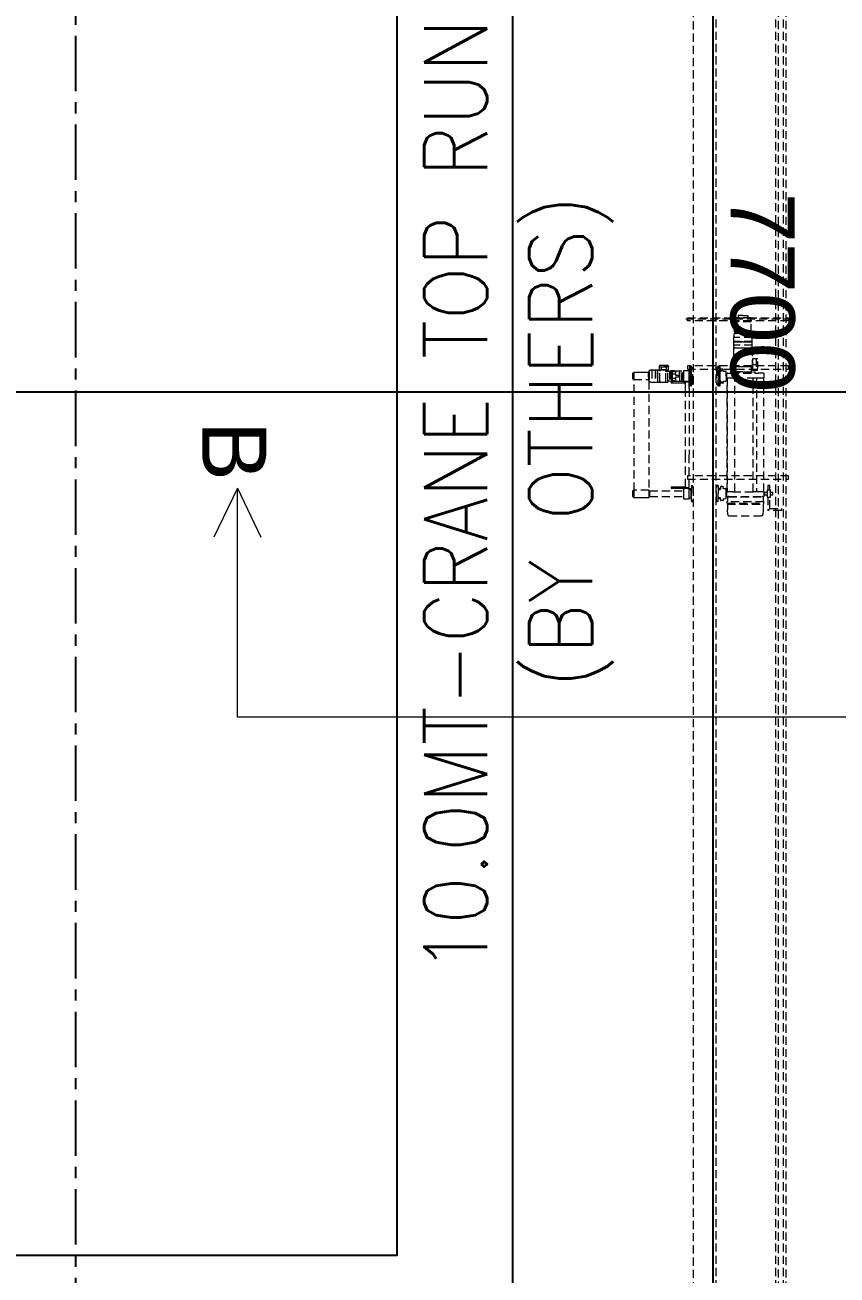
# Model space of a CAD drawing. Header units: millimetres. Extents: x -1427 to 62750, y 0 to 21191.
# Drawn here: x 54001 to 57161, y 9410 to 14274 of the extents above; entities that cross this region are included whole.
import ezdxf

# ---------------------------------------------------------------- set-up
doc = ezdxf.new("R2010")
doc.units = ezdxf.units.MM
doc.header["$MEASUREMENT"] = 0
for name, pattern in [('CENTER', [345.194, 215.747, -43.149, 43.149, -43.149]), ('CONTIN', [0]), ('HIDDEN', [9.525, 6.35, -3.175])]:
    doc.linetypes.add(name, pattern=pattern)
doc.layers.get('0').update_dxf_attribs({"linetype": 'CONTIN'})
doc.layers.get('Defpoints').update_dxf_attribs({"linetype": 'CONTINUOUS'})
doc.layers.add('14', color=1, linetype='CONTIN')
doc.layers.add('27', color=7, linetype='CENTER')
for name, color, linetype, lineweight in [('Column', 1, 'CONTINUOUS', 25), ('dim', 3, 'CONTINUOUS', 18), ('Section Line', 51, 'CONTINUOUS', 15), ('TEXT', 7, 'CONTINUOUS', 25)]:
    doc.layers.add(name, color=color, linetype=linetype, lineweight=lineweight)
doc.styles.add('ARIAL', font='ARIAL.TTF')
doc.styles.add('ARIAL1000', font='arial.ttf', dxfattribs={"height": 2500})
doc.styles.add('S', font='SIMPLEX.shx', dxfattribs={"width": 0.9})
doc.dimstyles.new('STANDARD$0', dxfattribs={"dimscale": 0, "dimtxt": 250, "dimasz": 150, "dimexe": 150, "dimexo": 150, "dimgap": 50, "dimtad": 1, "dimdec": 0, "dimzin": 0, "dimdsep": 46, "dimtxsty": 'ARIAL', "dimcen": 0, "dimdle": 150, "dimadec": 0, "dimazin": 0, "dimtm": 1e-09, "dimtfac": 1.5, "dimtdec": 0, "dimtofl": 0, "dimtmove": 2, "dimatfit": 3, "dimfxl": 1, "dimtvp": 1, "dimtolj": 1, "dimtzin": 0, "dimarcsym": 0})

# ---------------------------------------------------------------- blocks, each defined once
blk = doc.blocks.new('asfa')
at = {"color": 3, "linetype": 'HIDDEN', "lineweight": 0, "ltscale": 5}
for p, q in [((56601.6, 17907.7), (56601.6, 7834.2)), ((56690.7, 7834.2), (56690.7, 17907.7)), ((56923.6, 7834.2), (56923.6, 17909.4)), ((56932.5, 17909.4), (56932.5, 7834.2)), ((56953.3, 7834.2), (56953.3, 17909.4)), ((56962.2, 17909.4), (56962.2, 7834.2)), ((56827.8, 13134.6), (56762.5, 13134.6)), ((56762.5, 13078.4), (56762.5, 13134.6)), ((56795.1, 13143.5), (56776.1, 13143.5)), ((56776.1, 13143.5), (56776.1, 13134.6)), ((56795.1, 13143.5), (56814.1, 13143.5)), ((56814.1, 13143.5), (56814.1, 13134.6)), ((56827.8, 13078.4), (56827.8, 13134.6)), ((56985.1, 13128.7), (56568.3, 13128.7)), ((56827.8, 13122.7), (56762.5, 13122.7)), ((56827.8, 13118.3), (56762.5, 13118.3)), ((56758.9, 13057.5), (56758.6, 13042.3)), ((56758.6, 13042.3), (56758.9, 13042.3)), ((56758.6, 13041), (56758.8, 13018.5)), ((56795.1, 13041), (56758.6, 13041)), ((56831.3, 13057.5), (56758.9, 13057.5)), ((56758.9, 13042.3), (56758.9, 13041)), ((56831.3, 13042.3), (56758.9, 13042.3)), ((56758.9, 13041), (56759.5, 13041)), ((56759.5, 13041), (56795.1, 13041)), ((56765.4, 13073.3), (56761.6, 13073.3)), ((56762.5, 13081.8), (56827.8, 13081.8)), ((56762.5, 13078.4), (56827.8, 13078.4)), ((56824.8, 13073.3), (56765.4, 13073.3)), ((56765.8, 13074.7), (56765.7, 13073.6)), ((56769.6, 13075.4), (56766.5, 13075.4)), ((56769.6, 13075.4), (56769.7, 13077.1)), ((56820.6, 13075.4), (56769.6, 13075.4)), ((56770.1, 13077.5), (56774.5, 13078.4)), ((56815.6, 13078.4), (56774.6, 13078.4)), ((56795.1, 13041), (56830.7, 13041)), ((56831.6, 13041), (56795.1, 13041)), ((56820.1, 13077.5), (56815.7, 13078.4)), ((56820.6, 13075.4), (56820.5, 13077.1)), ((56823.7, 13075.4), (56820.6, 13075.4)), ((56824.5, 13074.7), (56824.5, 13073.6)), ((56828.6, 13073.3), (56824.8, 13073.3)), ((56830.7, 13041), (56831.3, 13041)), ((56831.6, 13042.3), (56831.3, 13057.5)), ((56831.3, 13042.3), (56831.6, 13042.3)), ((56831.3, 13041), (56831.3, 13042.3)), ((56831.4, 13018.5), (56831.6, 13041)), ((56758.6, 13016.6), (56758.6, 12945.1)), ((56831.5, 13028.2), (56758.7, 13028.2)), ((56762.9, 13017.1), (56759.1, 13017.1)), ((56759.3, 13018), (56762.9, 13018)), ((56762.9, 13018), (56764.1, 13018)), ((56762.9, 13017.5), (56762.9, 13017.1)), ((56764.1, 13017.5), (56762.9, 13017.5)), ((56770.1, 13017.1), (56762.9, 13017.1)), ((56764.1, 13018), (56764.1, 13017.5)), ((56764.1, 13018), (56826.1, 13018)), ((56774.9, 13017.1), (56770.1, 13017.1)), ((56827.3, 13017.1), (56774.9, 13017.1)), ((56826.1, 13017.5), (56826.1, 13018)), ((56826.1, 13018), (56827.3, 13018)), ((56827.3, 13017.5), (56826.1, 13017.5)), ((56827.3, 13018), (56830.9, 13018)), ((56827.3, 13017.1), (56827.3, 13017.5)), ((56831.1, 13017.1), (56827.3, 13017.1)), ((56831.6, 13016.6), (56831.6, 12970.5)), ((56469.5, 12946.8), (56469.5, 12944.1)), ((56469.5, 12944.1), (56469.7, 12933.4)), ((56469.5, 12944.1), (56470.6, 12944.1)), ((56470.6, 12944.1), (56487.3, 12944.1)), ((56493.6, 12942.6), (56481.1, 12942.6)), ((56505.1, 12944.1), (56487.3, 12944.1)), ((56505, 12933.4), (56505.1, 12944.1)), ((56505.1, 12946.8), (56505.1, 12944.1)), ((56972.6, 12947.1), (56579.4, 12947.1)), ((56579.4, 12947.1), (56579.4, 12935.2)), ((56586.6, 12940.1), (56586.6, 12926.1)), ((56586.6, 12940.1), (56587.3, 12940.1)), ((56587.3, 12945.3), (56587.3, 12940.1)), ((56587.3, 12940.1), (56587.3, 12875.1)), ((56589.6, 12945.9), (56587.9, 12945.9)), ((56589.6, 12945.9), (56589.6, 12945.6)), ((56589.6, 12945.6), (56589.6, 12909.8)), ((56593.4, 12945.6), (56589.6, 12945.6)), ((56595, 12945.9), (56593.4, 12945.9)), ((56593.4, 12945.9), (56593.4, 12945.6)), ((56593.4, 12945.6), (56593.4, 12909.8)), ((56595.6, 12940.1), (56595.6, 12945.3)), ((56595.6, 12907.6), (56595.6, 12940.1)), ((56599.2, 12940.1), (56595.6, 12940.1)), ((56599.2, 12940.1), (56600.4, 12931.5)), ((56694, 12940.1), (56692.8, 12931.5)), ((56697.6, 12940.1), (56694, 12940.1)), ((56697.6, 12945.3), (56697.6, 12940.1)), ((56697.6, 12940.1), (56697.6, 12875.1)), ((56699.8, 12945.9), (56698.2, 12945.9)), ((56699.8, 12945.9), (56699.8, 12945.6)), ((56699.8, 12945.6), (56699.8, 12909.8)), ((56703.6, 12945.6), (56699.8, 12945.6)), ((56705.3, 12945.9), (56703.6, 12945.9)), ((56703.6, 12945.9), (56703.6, 12945.6)), ((56703.6, 12945.6), (56703.6, 12909.8)), ((56705.9, 12940.1), (56705.9, 12945.3)), ((56705.9, 12907.6), (56705.9, 12940.1)), ((56706.6, 12940.1), (56705.9, 12940.1)), ((56706.6, 12927.2), (56706.6, 12940.1)), ((56759.3, 12942.8), (56758.6, 12924.4)), ((56759.1, 12944.6), (56762.9, 12944.6)), ((56762.9, 12943.5), (56760, 12943.5)), ((56762.9, 12944.6), (56827.3, 12944.6)), ((56762.9, 12944.6), (56762.9, 12944.1)), ((56827.3, 12944.1), (56762.9, 12944.1)), ((56762.9, 12944.1), (56762.9, 12943.5)), ((56762.9, 12944.1), (56764.1, 12944.1)), ((56827.3, 12943.5), (56762.9, 12943.5)), ((56826.1, 12944.1), (56827.3, 12944.1)), ((56833.1, 12937.5), (56826.6, 12937.5)), ((56827.3, 12944.6), (56827.3, 12944.1)), ((56827.3, 12944.6), (56831.1, 12944.6)), ((56827.3, 12943.5), (56827.3, 12944.1)), ((56827.3, 12943.5), (56827.5, 12943.5)), ((56827.5, 12943.5), (56827.5, 12941.1)), ((56827.5, 12941.1), (56827.8, 12941.1)), ((56827.5, 12941.1), (56827.5, 12933.8)), ((56832.2, 12942.7), (56827.8, 12942.6)), ((56827.8, 12942.6), (56827.8, 12941.1)), ((56827.8, 12941.1), (56827.8, 12933.8)), ((56830.6, 12952.9), (56854.5, 12952.9)), ((56831.6, 12970.5), (56831.6, 12961.6)), ((56831.6, 12961.6), (56831.6, 12945.1)), ((56832.2, 12973.1), (56832.2, 12942.7)), ((56832.2, 12942.7), (56832.2, 12932.6)), ((56847, 12975.1), (56834, 12974.9)), ((56850.1, 12975.1), (56847, 12975.1)), ((56847, 12975.1), (56847, 12930.6)), ((56972.6, 12935.2), (56972.6, 12947.1)), ((56366.2, 12918.7), (56365.9, 12918.4)), ((56365.9, 12918.4), (56365.9, 12896.8)), ((56365.9, 12896.8), (56366.2, 12896.5)), ((56366.2, 12918.7), (56366.2, 12896.5)), ((56368, 12918.7), (56366.2, 12918.7)), ((56366.2, 12896.5), (56368, 12896.5)), ((56368, 12919.8), (56368.8, 12919.8)), ((56368, 12918.7), (56368, 12919.8)), ((56368, 12896.5), (56368, 12918.7)), ((56368, 12896.5), (56368, 12918.7)), ((56368, 12895.4), (56368, 12896.5)), ((56368.8, 12895.4), (56368, 12895.4)), ((56368.8, 12919.8), (56368.8, 12918.7)), ((56368.8, 12896.5), (56368.8, 12918.7)), ((56368.8, 12918.7), (56370.2, 12918.7)), ((56368.8, 12918.7), (56368.8, 12907.6)), ((56368.8, 12907.6), (56368.8, 12896.5)), ((56368.8, 12896.5), (56370.2, 12896.5)), ((56368.8, 12896.5), (56368.8, 12895.4)), ((56370.2, 12922.4), (56370.2, 12461.8)), ((56385, 12922.4), (56370.2, 12922.4)), ((56370.2, 12922.4), (56370.2, 12918.7)), ((56370.2, 12918.7), (56370.2, 12896.5)), ((56370.2, 12894.3), (56427.2, 12894.3)), ((56414.7, 12922.4), (56385, 12922.4)), ((56427.5, 12922.4), (56414.7, 12922.4)), ((56426.8, 12911.3), (56426.8, 12907.6)), ((56426.8, 12907.6), (56426.8, 12903.9)), ((56427.6, 12923.4), (56427.1, 12920.4)), ((56427.1, 12911.8), (56427.1, 12920.4)), ((56427.1, 12903.5), (56427.1, 12911.8)), ((56427.1, 12903.5), (56427.1, 12894.8)), ((56427.6, 12891.8), (56427.1, 12894.8)), ((56429.5, 12923.9), (56428.1, 12923.8)), ((56428.1, 12891.4), (56429.5, 12891.3)), ((56429.5, 12925.8), (56429.5, 12923.9)), ((56429.5, 12923.9), (56429.5, 12907.6)), ((56429.5, 12907.6), (56429.5, 12891.3)), ((56429.5, 12891.3), (56429.5, 12889.4)), ((56430.4, 12926.8), (56430.4, 12928.3)), ((56430.4, 12926.8), (56430.4, 12888.4)), ((56454, 12931), (56440, 12930.8)), ((56440, 12930.8), (56440, 12884.4)), ((56454, 12930.8), (56454, 12931)), ((56455, 12930.8), (56454, 12930.8)), ((56454, 12930.8), (56454, 12884.4)), ((56464.3, 12931), (56455, 12931)), ((56455, 12930.8), (56455, 12931)), ((56455, 12930.5), (56455, 12930.8)), ((56455, 12930.5), (56455, 12884.8)), ((56464.3, 12907.6), (56464.3, 12931)), ((56471.3, 12930.9), (56464.3, 12931)), ((56464.3, 12884.2), (56464.3, 12907.6)), ((56471.3, 12927.5), (56471.3, 12930.9)), ((56471.3, 12887.7), (56471.3, 12927.5)), ((56471.6, 12927.5), (56471.3, 12927.5)), ((56471.5, 12931.6), (56495.9, 12931.6)), ((56471.9, 12927.5), (56471.6, 12927.5)), ((56495.1, 12931), (56471.9, 12931)), ((56471.9, 12931), (56471.9, 12927.5)), ((56471.9, 12887.7), (56471.9, 12927.5)), ((56481.1, 12933.7), (56493.6, 12933.7)), ((56495.1, 12927.5), (56495.1, 12931)), ((56495.3, 12927.5), (56495.1, 12927.5)), ((56495.1, 12887.7), (56495.1, 12927.5)), ((56495.6, 12927.5), (56495.3, 12927.5)), ((56495.6, 12927.5), (56495.6, 12928.4)), ((56495.6, 12928.4), (56496, 12928.4)), ((56495.6, 12925.1), (56495.6, 12927.5)), ((56504, 12925.1), (56495.6, 12925.1)), ((56495.6, 12887.7), (56495.6, 12925.1)), ((56495.9, 12931.6), (56503.2, 12931.6)), ((56495.9, 12931.6), (56496, 12928.4)), ((56496, 12928.4), (56504, 12928.4)), ((56502.8, 12888.3), (56502.8, 12925.1)), ((56504.3, 12931.6), (56503.2, 12931.6)), ((56504, 12928.4), (56504, 12926.8)), ((56504, 12928.4), (56504.2, 12928.4)), ((56504, 12926.8), (56504, 12925.1)), ((56504.3, 12931.9), (56504.2, 12928.4)), ((56511.5, 12925.9), (56509.5, 12925.9)), ((56509.5, 12925.9), (56509.5, 12889.4)), ((56509.5, 12889.4), (56511.5, 12889.4)), ((56511.5, 12925.8), (56511.5, 12925.9)), ((56511.7, 12925.8), (56511.5, 12925.8)), ((56511.5, 12925.8), (56511.5, 12889.4)), ((56511.5, 12889.4), (56511.7, 12889.4)), ((56511.5, 12889.4), (56511.5, 12889.4)), ((56512.6, 12927.8), (56512.2, 12926.3)), ((56512.2, 12888.9), (56512.6, 12887.5)), ((56512.7, 12928), (56512.7, 12887.2)), ((56517.7, 12928.4), (56513.2, 12928.2)), ((56518, 12927.8), (56518, 12928.1)), ((56518, 12927.8), (56518, 12887.4)), ((56518.6, 12927.5), (56518.3, 12927.5)), ((56518.6, 12927.9), (56518.6, 12927.5)), ((56518.6, 12887.7), (56518.6, 12927.5)), ((56521.1, 12928.4), (56519.1, 12928.4)), ((56521.6, 12925.7), (56521.6, 12927.9)), ((56521.6, 12923.9), (56521.6, 12925.7)), ((56521.9, 12925.7), (56521.6, 12925.7)), ((56521.6, 12915.6), (56521.6, 12923.9)), ((56530.2, 12923.9), (56521.6, 12923.9)), ((56521.6, 12899.6), (56521.6, 12915.6)), ((56532.5, 12915.6), (56521.6, 12915.6)), ((56521.6, 12891.3), (56521.6, 12899.6)), ((56521.6, 12899.6), (56532.5, 12899.6)), ((56521.6, 12891.3), (56530.2, 12891.3)), ((56521.6, 12889.5), (56521.6, 12891.3)), ((56521.6, 12887.3), (56521.6, 12889.5)), ((56521.9, 12889.5), (56521.6, 12889.5)), ((56522, 12928.1), (56521.9, 12925.7)), ((56530.2, 12925.7), (56521.9, 12925.7)), ((56530.2, 12889.5), (56521.9, 12889.5)), ((56522, 12887.1), (56521.9, 12889.5)), ((56530.1, 12928.1), (56522, 12928.1)), ((56530.2, 12925.7), (56530.1, 12928.1)), ((56530.2, 12889.5), (56530.1, 12887.1)), ((56530.2, 12924.8), (56530.2, 12925.7)), ((56532.5, 12924.8), (56530.2, 12924.8)), ((56530.2, 12923.9), (56530.2, 12924.8)), ((56530.2, 12891.3), (56530.2, 12890.4)), ((56530.2, 12890.4), (56532.5, 12890.4)), ((56530.2, 12890.4), (56530.2, 12889.5)), ((56532.5, 12926.9), (56532.5, 12924.8)), ((56540.3, 12926.9), (56532.5, 12926.9)), ((56533.8, 12924.8), (56532.5, 12924.8)), ((56533.8, 12915.6), (56532.5, 12915.6)), ((56532.5, 12899.6), (56533.8, 12899.6)), ((56532.5, 12890.4), (56532.5, 12888.3)), ((56532.5, 12890.4), (56533.8, 12890.4)), ((56533.8, 12915.6), (56533.8, 12924.8)), ((56533.8, 12910), (56533.8, 12915.6)), ((56547.4, 12910), (56533.8, 12910)), ((56533.8, 12899.6), (56533.8, 12905.2)), ((56533.8, 12905.2), (56547.4, 12905.2)), ((56533.8, 12890.4), (56533.8, 12899.6)), ((56547.7, 12926.9), (56540.3, 12926.9)), ((56547.4, 12905.2), (56547.4, 12910)), ((56547.7, 12907.6), (56547.7, 12926.9)), ((56547.7, 12926.9), (56548, 12926.9)), ((56548, 12926.9), (56548, 12926.7)), ((56548, 12926.7), (56549.2, 12926.7)), ((56548, 12926.7), (56548, 12907.6)), ((56548, 12907.6), (56548, 12888.5)), ((56549.2, 12888.3), (56549.2, 12926.9)), ((56556.9, 12926.9), (56549.2, 12926.9)), ((56556.9, 12888.3), (56556.9, 12926.9)), ((56556.9, 12922.4), (56558, 12922.4)), ((56558, 12892.8), (56556.9, 12892.8)), ((56558, 12922.4), (56558, 12918)), ((56558, 12918), (56558.7, 12918)), ((56558, 12897.2), (56558, 12918)), ((56558.7, 12897.2), (56558, 12897.2)), ((56558, 12897.2), (56558, 12892.8)), ((56558.7, 12918), (56559, 12917.9)), ((56559, 12897.3), (56558.7, 12897.2)), ((56559, 12917.9), (56559, 12913.6)), ((56559, 12897.3), (56559, 12917.9)), ((56559, 12913.6), (56559.1, 12913.6)), ((56559.1, 12901.6), (56559, 12901.6)), ((56559, 12901.6), (56559, 12897.3)), ((56559.1, 12913.6), (56559.7, 12913)), ((56559.7, 12902.2), (56559.1, 12901.6)), ((56559.7, 12913), (56560.2, 12913)), ((56560.2, 12902.2), (56559.7, 12902.2)), ((56560.2, 12913), (56560.2, 12913.4)), ((56560.2, 12913.4), (56560.5, 12913.4)), ((56560.2, 12901.8), (56560.2, 12902.2)), ((56560.5, 12901.8), (56560.2, 12901.8)), ((56560.5, 12913.4), (56560.8, 12913.1)), ((56560.8, 12902.1), (56560.5, 12901.8)), ((56560.8, 12919.9), (56560.8, 12918.7)), ((56560.8, 12918.7), (56560.8, 12896.5)), ((56560.8, 12913.1), (56560.8, 12902.1)), ((56560.8, 12896.5), (56560.8, 12895.3)), ((56586, 12928.4), (56563.7, 12928.4)), ((56563.7, 12928.4), (56563.7, 12923.4)), ((56563.7, 12923.4), (56563.7, 12921.7)), ((56563.7, 12921.7), (56563.7, 12907.6)), ((56563.7, 12907.6), (56563.7, 12893.5)), ((56563.7, 12893.5), (56563.7, 12891.8)), ((56563.7, 12891.8), (56563.7, 12886.8)), ((56579.4, 12935.2), (56972.6, 12935.2)), ((56586, 12926.2), (56586, 12928.4)), ((56586, 12923.9), (56586, 12926.2)), ((56586.6, 12926.1), (56586, 12926.2)), ((56586, 12891.3), (56586, 12923.9)), ((56586, 12889.1), (56586, 12891.3)), ((56586, 12886.8), (56586, 12889.1)), ((56586, 12889.1), (56586.6, 12889.1)), ((56586.6, 12926.1), (56586.6, 12924.3)), ((56586.6, 12924.3), (56586.6, 12907.6)), ((56586.6, 12907.6), (56586.6, 12890.9)), ((56586.6, 12890.9), (56586.6, 12889.1)), ((56586.6, 12889.1), (56586.6, 12875.1)), ((56589.4, 12909.8), (56589.4, 12905.4)), ((56590, 12909.8), (56589.4, 12909.8)), ((56589.4, 12905.4), (56593.6, 12905.4)), ((56589.6, 12869.6), (56589.6, 12905.4)), ((56590.3, 12911), (56590, 12911)), ((56590, 12911), (56590, 12909.8)), ((56592.6, 12912.1), (56590.3, 12912.1)), ((56590.3, 12912.1), (56590.3, 12911)), ((56592.6, 12911), (56590.3, 12911)), ((56592.6, 12911), (56592.6, 12912.1)), ((56593, 12911), (56592.6, 12911)), ((56593, 12909.8), (56593, 12911)), ((56593.6, 12909.8), (56593, 12909.8)), ((56593.4, 12869.6), (56593.4, 12905.4)), ((56593.6, 12905.4), (56593.6, 12909.8)), ((56595.6, 12875.1), (56595.6, 12907.6)), ((56600.4, 12883.7), (56600.4, 12931.5)), ((56601.6, 12931), (56601.1, 12931)), ((56690.7, 12931.1), (56692.2, 12931)), ((56692.8, 12931.5), (56692.8, 12883.7)), ((56700.2, 12909.8), (56699.6, 12909.8)), ((56699.6, 12909.8), (56699.6, 12905.4)), ((56699.6, 12905.4), (56703.8, 12905.4)), ((56699.8, 12869.6), (56699.8, 12905.4)), ((56700.2, 12911), (56700.2, 12909.8)), ((56700.6, 12911), (56700.2, 12911)), ((56702.9, 12912.1), (56700.6, 12912.1)), ((56700.6, 12912.1), (56700.6, 12911)), ((56702.9, 12911), (56700.6, 12911)), ((56702.9, 12911), (56702.9, 12912.1)), ((56703.2, 12911), (56702.9, 12911)), ((56703.2, 12909.8), (56703.2, 12911)), ((56703.8, 12909.8), (56703.2, 12909.8)), ((56703.6, 12869.6), (56703.6, 12905.4)), ((56703.8, 12905.4), (56703.8, 12909.8)), ((56705.9, 12875.1), (56705.9, 12907.6)), ((56707.4, 12927.3), (56706.6, 12927.2)), ((56706.6, 12907.6), (56706.6, 12927.2)), ((56706.6, 12888), (56706.6, 12907.6)), ((56707.4, 12933), (56707.4, 12927.3)), ((56707.4, 12929.9), (56718, 12929.9)), ((56707.4, 12927.3), (56707.4, 12925.3)), ((56707.4, 12887.9), (56707.4, 12889.9)), ((56716.8, 12935), (56709.1, 12934.8)), ((56718, 12927.6), (56718, 12934.3)), ((56718, 12927.6), (56727.9, 12927.3)), ((56729.6, 12907.6), (56729.6, 12925.5)), ((56729.6, 12907.6), (56729.6, 12889.7)), ((56731.3, 12915.3), (56731.3, 12900.8)), ((56731.3, 12900.8), (56733.4, 12900.8)), ((56733.4, 12900.8), (56733.7, 12900.8)), ((56733.7, 12900.8), (56733.7, 12457.5)), ((56733.7, 12457.5), (56733.7, 12900.8)), ((56733.7, 12900.8), (56763.4, 12900.8)), ((56734.6, 12918.6), (56748.6, 12918.6)), ((56747.6, 12924.4), (56753.6, 12924.4)), ((56748.6, 12922.2), (56748.5, 12921.4)), ((56748.5, 12921.4), (56748.6, 12920.7)), ((56795.1, 12924.4), (56748.6, 12924.4)), ((56748.6, 12924.4), (56748.6, 12922.2)), ((56748.6, 12920.7), (56748.6, 12918.6)), ((56748.6, 12918.6), (56841.6, 12918.6)), ((56753.6, 12924.4), (56836.7, 12924.4)), ((56763.4, 12457.5), (56763.4, 12900.8)), ((56763.4, 12900.8), (56835.9, 12900.8)), ((56795.1, 12924.4), (56841.6, 12924.4)), ((56827.5, 12933.8), (56827.8, 12933.8)), ((56827.5, 12933.8), (56827.5, 12924.4)), ((56827.8, 12933.8), (56827.8, 12932.3)), ((56832.2, 12932.3), (56827.8, 12932.3)), ((56834, 12930.9), (56847, 12930.6)), ((56835, 12457.5), (56835, 12900.8)), ((56835.9, 12900.8), (56847.9, 12900.8)), ((56836.7, 12924.4), (56842.6, 12924.4)), ((56841.6, 12924.4), (56841.7, 12922.2)), ((56841.7, 12920.7), (56841.6, 12918.6)), ((56841.6, 12918.6), (56854.2, 12918.6)), ((56841.7, 12922.2), (56841.7, 12921.4)), ((56841.7, 12921.4), (56841.7, 12920.7)), ((56847, 12930.6), (56850.1, 12930.7)), ((56847.9, 12900.8), (56847.9, 12457.5)), ((56847.9, 12900.8), (56876.4, 12900.8)), ((56869.5, 12918.6), (56854.2, 12918.6)), ((56874.9, 12918.6), (56869.5, 12918.6)), ((56876.4, 12457.5), (56876.4, 12900.8)), ((56876.4, 12900.8), (56878.2, 12900.8)), ((56878.2, 12900.8), (56878.2, 12915.3)), ((56429.5, 12886.9), (56429.5, 12461.8)), ((56430.4, 12888.4), (56430.4, 12886.9)), ((56440, 12884.4), (56454, 12884.2)), ((56454, 12884.4), (56455, 12884.4)), ((56454, 12884.2), (56454, 12884.4)), ((56455, 12884.4), (56455, 12884.8)), ((56455, 12884.2), (56455, 12884.4)), ((56455, 12884.2), (56464.3, 12884.2)), ((56464.3, 12884.2), (56471.3, 12884.3)), ((56471.3, 12884.3), (56471.3, 12887.7)), ((56471.3, 12887.7), (56471.6, 12887.7)), ((56471.6, 12887.7), (56471.9, 12887.7)), ((56471.9, 12887.7), (56471.9, 12884.2)), ((56471.9, 12884.2), (56495.1, 12884.2)), ((56495.1, 12884.2), (56495.1, 12887.7)), ((56495.1, 12887.7), (56495.3, 12887.7)), ((56495.3, 12887.7), (56495.6, 12887.7)), ((56495.6, 12884.2), (56495.6, 12887.7)), ((56495.6, 12884.2), (56502.8, 12884.3)), ((56502.8, 12888.3), (56502.8, 12884.3)), ((56513.2, 12887), (56517.7, 12886.8)), ((56546.5, 12886.8), (56516.3, 12886.8)), ((56516.3, 12886.8), (56516.3, 12882.1)), ((56516.3, 12882.1), (56546.5, 12882.1)), ((56518, 12887.1), (56518, 12887.4)), ((56518.3, 12887.7), (56518.6, 12887.7)), ((56518.6, 12887.7), (56518.6, 12887.3)), ((56519.1, 12886.8), (56521.1, 12886.8)), ((56530.1, 12887.1), (56522, 12887.1)), ((56532.5, 12888.3), (56540.3, 12888.3)), ((56540.3, 12888.3), (56547.7, 12888.3)), ((56563.7, 12886.8), (56546.5, 12886.8)), ((56546.5, 12882.1), (56570.6, 12882.1)), ((56548, 12888.3), (56547.7, 12888.3)), ((56549.2, 12888.5), (56548, 12888.5)), ((56548, 12888.5), (56548, 12888.3)), ((56549.2, 12888.3), (56556.9, 12888.3)), ((56563.7, 12886.8), (56584.5, 12886.8)), ((56584.5, 12886.8), (56563.7, 12886.8)), ((56584.5, 12884.5), (56570.6, 12884.5)), ((56570.6, 12884.5), (56570.6, 12882.1)), ((56570.6, 12882.1), (56570.6, 12858.9)), ((56570.6, 12858.9), (56570.6, 12603.2)), ((56584.5, 12886.8), (56586, 12886.8)), ((56584.5, 12886.8), (56584.5, 12884.5)), ((56586, 12884.5), (56584.5, 12884.5)), ((56586, 12858.9), (56586, 12884.5)), ((56586, 12858.9), (56586, 12603.2)), ((56586.6, 12875.1), (56587.3, 12875.1)), ((56587.3, 12875.1), (56587.3, 12869.9)), ((56587.9, 12869.3), (56589.6, 12869.3)), ((56593.4, 12869.6), (56589.6, 12869.6)), ((56589.6, 12869.6), (56589.6, 12869.3)), ((56593.4, 12869.6), (56593.4, 12869.3)), ((56593.4, 12869.3), (56595, 12869.3)), ((56595.6, 12869.9), (56595.6, 12875.1)), ((56599.2, 12875.1), (56595.6, 12875.1)), ((56599.2, 12875.1), (56600.4, 12883.7)), ((56601.6, 12884.2), (56601.1, 12884.2)), ((56690.7, 12884.1), (56692.2, 12884.2)), ((56694, 12875.1), (56692.8, 12883.7)), ((56694, 12875.1), (56697.6, 12875.1)), ((56697.6, 12875.1), (56697.6, 12869.9)), ((56698.2, 12869.3), (56699.8, 12869.3)), ((56703.6, 12869.6), (56699.8, 12869.6)), ((56699.8, 12869.6), (56699.8, 12869.3)), ((56703.6, 12869.6), (56703.6, 12869.3)), ((56703.6, 12869.3), (56705.3, 12869.3)), ((56705.9, 12869.9), (56705.9, 12875.1)), ((56706.6, 12875.1), (56705.9, 12875.1)), ((56706.6, 12875.1), (56706.6, 12888)), ((56707.4, 12887.9), (56706.6, 12888)), ((56707.4, 12882.2), (56707.4, 12887.9)), ((56707.4, 12885.4), (56718, 12885.4)), ((56716.8, 12880.2), (56709.1, 12880.5)), ((56718, 12887.6), (56727.9, 12887.9)), ((56718, 12887.6), (56718, 12880.9)), ((56570.6, 12603.2), (56570.6, 12476.2)), ((56586, 12473.8), (56586, 12603.2)), ((56972.6, 12519.2), (56579.4, 12519.2)), ((56579.4, 12519.2), (56579.4, 12507.3)), ((56579.4, 12507.3), (56972.6, 12507.3)), ((56972.6, 12507.3), (56972.6, 12519.2)), ((56366.2, 12461.8), (56365.9, 12461.5)), ((56365.9, 12461.5), (56365.9, 12439.8)), ((56366.2, 12461.8), (56366.2, 12439.5)), ((56368, 12461.8), (56366.2, 12461.8)), ((56368.8, 12462.8), (56368, 12462.8)), ((56368, 12462.8), (56368, 12461.8)), ((56368, 12439.5), (56368, 12461.8)), ((56368, 12461.8), (56368, 12439.5)), ((56368.8, 12461.8), (56368.8, 12462.8)), ((56368.8, 12439.5), (56368.8, 12461.8)), ((56368.8, 12461.8), (56370.2, 12461.8)), ((56368.8, 12450.6), (56368.8, 12461.8)), ((56429.5, 12464), (56370.2, 12464)), ((56370.2, 12461.8), (56370.2, 12439.5)), ((56429.5, 12461.8), (56429.5, 12439.5)), ((56431, 12461.8), (56429.5, 12461.8)), ((56429.5, 12461.8), (56429.5, 12439.5)), ((56431.8, 12462.8), (56431, 12462.8)), ((56431, 12462.8), (56431, 12461.8)), ((56431, 12461.8), (56431, 12439.5)), ((56431.8, 12461.8), (56431.8, 12462.8)), ((56431.8, 12461.8), (56563.7, 12461.8)), ((56431.8, 12450.6), (56431.8, 12461.8)), ((56516.3, 12476.2), (56516.3, 12471.4)), ((56546.5, 12476.2), (56516.3, 12476.2)), ((56516.3, 12471.4), (56546.5, 12471.4)), ((56570.6, 12476.2), (56546.5, 12476.2)), ((56546.5, 12471.4), (56563.7, 12471.4)), ((56563.7, 12471.4), (56563.7, 12466.5)), ((56563.7, 12471.4), (56584.5, 12471.4)), ((56563.7, 12466.5), (56563.7, 12464.7)), ((56563.7, 12464.7), (56563.7, 12461.8)), ((56563.7, 12461.8), (56563.7, 12450.6)), ((56570.6, 12476.2), (56570.6, 12473.8)), ((56570.6, 12473.8), (56584.5, 12473.8)), ((56584.5, 12473.8), (56586, 12473.8)), ((56584.5, 12471.4), (56584.5, 12473.8)), ((56584.5, 12471.4), (56586, 12471.4)), ((56586, 12469.2), (56586, 12471.4)), ((56586, 12467), (56586, 12469.2)), ((56594.9, 12468.9), (56586, 12469.2)), ((56586, 12434.3), (56586, 12467)), ((56587.7, 12466.9), (56591.2, 12466.8)), ((56593.1, 12465.6), (56592.4, 12466.3)), ((56594.9, 12464.5), (56593.1, 12465.6)), ((56593.1, 12435.7), (56593.1, 12465.6)), ((56594.9, 12481.8), (56594.9, 12468.9)), ((56594.9, 12481.8), (56598.6, 12481.8)), ((56594.9, 12468.9), (56594.9, 12450.6)), ((56599.5, 12481), (56600.4, 12474.5)), ((56601.1, 12474), (56601.6, 12474.1)), ((56601.1, 12474), (56601.1, 12427.3)), ((56692.2, 12474), (56690.7, 12474.1)), ((56692.2, 12427.3), (56692.2, 12474)), ((56693.7, 12481), (56692.8, 12474.5)), ((56698.3, 12481.8), (56694.6, 12481.8)), ((56698.3, 12481.8), (56698.3, 12470)), ((56707.4, 12470.3), (56698.3, 12470)), ((56698.3, 12470), (56698.3, 12450.6)), ((56700.2, 12465.2), (56698.3, 12464.1)), ((56701.2, 12466.1), (56700.2, 12465.2)), ((56701.8, 12466.4), (56705.6, 12466.5)), ((56707.4, 12476), (56707.4, 12470.3)), ((56707.4, 12470.3), (56707.4, 12468.3)), ((56716.8, 12478.1), (56709.1, 12477.8)), ((56718, 12470.7), (56718, 12477.4)), ((56718, 12470.7), (56727.9, 12470.3)), ((56729.6, 12450.6), (56729.6, 12468.5)), ((56733.4, 12457.5), (56731.3, 12457.5)), ((56731.3, 12457.5), (56731.3, 12442.9)), ((56733.7, 12457.5), (56733.4, 12457.5)), ((56755.2, 12457.5), (56733.7, 12457.5)), ((56755.2, 12457.5), (56835, 12457.5)), ((56847.9, 12457.5), (56835, 12457.5)), ((56876.1, 12457.5), (56847.9, 12457.5)), ((56876.4, 12457.5), (56876.1, 12457.5)), ((56878.2, 12457.5), (56876.4, 12457.5)), ((56878.2, 12442.9), (56878.2, 12457.5)), ((56878.2, 12444.7), (56878.2, 12456.6)), ((56878.2, 12456.6), (56879.7, 12456.6)), ((56879.7, 12456.6), (56879.7, 12444.7)), ((56879.7, 12455.1), (56879.7, 12446.2)), ((56889.9, 12455.1), (56879.7, 12455.1)), ((56889.9, 12464), (56889.9, 12437.3)), ((56901.8, 12464), (56889.9, 12464)), ((56900.3, 12482.2), (56891.4, 12482.2)), ((56891.4, 12482.2), (56891.4, 12464)), ((56900.3, 12464), (56900.3, 12482.2)), ((56901.8, 12437.3), (56901.8, 12464)), ((56911, 12455.1), (56901.8, 12455.1)), ((56911, 12446.2), (56911, 12455.1)), ((56365.9, 12439.8), (56366.2, 12439.5)), ((56366.2, 12439.5), (56368, 12439.5)), ((56368, 12439.5), (56368, 12438.5)), ((56368, 12438.5), (56368.8, 12438.5)), ((56368.8, 12439.5), (56368.8, 12450.6)), ((56368.8, 12439.5), (56370.2, 12439.5)), ((56368.8, 12438.5), (56368.8, 12439.5)), ((56370.2, 12439.5), (56370.2, 12435.8)), ((56370.2, 12435.8), (56385, 12435.8)), ((56385, 12435.8), (56414.7, 12435.8)), ((56414.7, 12435.8), (56429.5, 12435.8)), ((56429.5, 12439.5), (56429.5, 12435.8)), ((56431, 12439.5), (56429.5, 12439.5)), ((56431, 12439.5), (56431, 12438.5)), ((56431, 12438.5), (56431.8, 12438.5)), ((56431.8, 12439.5), (56431.8, 12450.6)), ((56431.8, 12439.5), (56563.7, 12439.5)), ((56431.8, 12438.5), (56431.8, 12439.5)), ((56563.7, 12450.6), (56563.7, 12439.5)), ((56563.7, 12439.5), (56563.7, 12436.6)), ((56563.7, 12436.6), (56563.7, 12434.8)), ((56563.7, 12434.8), (56563.7, 12429.9)), ((56563.7, 12429.9), (56586, 12429.9)), ((56586, 12432.1), (56586, 12434.3)), ((56594.9, 12432.4), (56586, 12432.1)), ((56586, 12429.9), (56586, 12432.1)), ((56587.7, 12434.4), (56591.2, 12434.5)), ((56592.4, 12435), (56593.1, 12435.7)), ((56593.1, 12435.7), (56594.9, 12436.7)), ((56594.9, 12432.4), (56594.9, 12450.6)), ((56594.9, 12419.5), (56594.9, 12432.4)), ((56594.9, 12419.5), (56598.6, 12419.5)), ((56599.5, 12420.3), (56600.4, 12426.8)), ((56601.1, 12427.3), (56601.6, 12427.2)), ((56692.2, 12427.3), (56690.7, 12427.2)), ((56693.7, 12420.3), (56692.8, 12426.8)), ((56698.3, 12419.5), (56694.6, 12419.5)), ((56698.3, 12431.3), (56698.3, 12450.6)), ((56700.2, 12436.1), (56698.3, 12437.2)), ((56698.3, 12419.5), (56698.3, 12431.3)), ((56707.4, 12431), (56698.3, 12431.3)), ((56701.2, 12435.1), (56700.2, 12436.1)), ((56705.6, 12434.7), (56701.8, 12434.9)), ((56707.4, 12431), (56707.4, 12433)), ((56707.4, 12425.3), (56707.4, 12431)), ((56716.8, 12423.2), (56709.1, 12423.5)), ((56718, 12430.6), (56727.9, 12431)), ((56718, 12430.6), (56718, 12423.9)), ((56729.6, 12432.8), (56729.6, 12450.6)), ((56732.8, 12417.3), (56732.8, 12413.9)), ((56732.8, 12413.9), (56876.7, 12413.9)), ((56875.5, 12418.6), (56734.1, 12418.6)), ((56734.1, 12413.9), (56734.1, 12411.2)), ((56734.6, 12439.7), (56739.7, 12439.7)), ((56734.6, 12410.1), (56874.9, 12410.1)), ((56735, 12436.9), (56735, 12420.9)), ((56735, 12420.9), (56735, 12420)), ((56735, 12420), (56735, 12419.5)), ((56735, 12409.4), (56735, 12387.7)), ((56738.6, 12438.5), (56736.5, 12438.5)), ((56738.6, 12438.5), (56738.6, 12438.6)), ((56738.6, 12438.5), (56870.9, 12438.5)), ((56739.7, 12439.7), (56869.8, 12439.7)), ((56869.8, 12439.7), (56874.9, 12439.7)), ((56870.9, 12438.5), (56870.9, 12438.6)), ((56873, 12438.5), (56870.9, 12438.5)), ((56874.6, 12420.9), (56874.6, 12436.9)), ((56874.6, 12420.9), (56874.6, 12420)), ((56874.6, 12420), (56874.6, 12419.5)), ((56874.6, 12387.7), (56874.6, 12409.4)), ((56875.5, 12413.9), (56875.5, 12411.1)), ((56876.7, 12413.9), (56876.7, 12417.3)), ((56879.7, 12444.7), (56878.2, 12444.7)), ((56879.7, 12446.2), (56889.9, 12446.2)), ((56889.9, 12437.3), (56901.8, 12437.3)), ((56891.4, 12437.3), (56891.4, 12384.3)), ((56900.3, 12393.2), (56900.3, 12437.3)), ((56901.8, 12446.2), (56911, 12446.2)), ((56736.1, 12369.1), (56735, 12387.7)), ((56873.4, 12369.1), (56874.6, 12387.7)), ((56891.4, 12384.3), (56900.3, 12393.2)), ((56891.4, 12384.3), (56900.3, 12393.2)), ((56944.8, 12384.3), (56891.4, 12384.3)), ((56900.3, 12393.2), (56944.8, 12393.2)), ((56944.8, 12393.2), (56944.8, 12384.3))]:
    blk.add_line(p, q, dxfattribs=at)
blk.add_lwpolyline([(56579.4, 13134.6), (56972.6, 13134.6), (56972.6, 13122.8), (56579.4, 13122.8)], close=True, dxfattribs=at)
for centre, radius, start, end in [((56907, 13049.1), 148.4, 171.0111, 176.7901), ((56761.6, 13072.1), 1.19, 90, 171.011), ((56765.4, 13073.6), 0.297, 270, 357.0005), ((56766.5, 13074.7), 0.742, 90, 177.0008), ((56770.2, 13077.1), 0.475, 100.5297, 176.0004), ((56774.6, 13077.9), 0.475, 90, 100.5297), ((56815.6, 13077.9), 0.475, 79.4697, 90), ((56820, 13077.1), 0.475, 3.9996, 79.4703), ((56823.7, 13074.7), 0.742, 2.9992, 90), ((56824.8, 13073.6), 0.297, 183.0053, 270), ((56828.6, 13072.1), 1.19, 8.989, 90), ((56683.2, 13049.1), 148.4, 3.2099, 8.9889), ((56759.1, 13016.6), 0.475, 90, 180), ((56759.3, 13018.5), 0.475, 180.5014, 270), ((56830.9, 13018.5), 0.475, 270, 359.4987), ((56831.1, 13016.6), 0.475, 0, 90), ((56471.3, 12946.8), 1.78, 93.8992, 180), ((56487.3, 12711.8), 237.4, 92.7226, 93.8997), ((56487.3, 12711.8), 237.4, 87.2774, 92.7226), ((56481.1, 12938.2), 4.45, 90, 270), ((56493.6, 12938.2), 4.45, 270, 90), ((56487.3, 12711.8), 237.4, 86.1003, 87.2774), ((56503.4, 12946.8), 1.78, 0, 86.0999), ((56587.9, 12945.3), 0.593, 90, 180), ((56595, 12945.3), 0.593, 0, 90), ((56698.2, 12945.3), 0.593, 90, 180), ((56705.3, 12945.3), 0.593, 0, 90), ((56759.1, 12945.1), 0.475, 180, 270), ((56760, 12942.8), 0.742, 90, 178.0061), ((56831.1, 12945.1), 0.475, 270, 0), ((56834, 12973.1), 1.78, 91.0027, 180), ((56850.1, 12973.3), 1.78, 6.1328, 88.9973), ((56660.1, 12952.9), 192.9, 353.8656, 6.1344), ((56427.3, 12911.3), 0.475, 112.0248, 180), ((56427.3, 12903.9), 0.475, 180, 247.9752), ((56428.1, 12923.3), 0.475, 93.9996, 170.0014), ((56428.1, 12891.9), 0.475, 189.9986, 266.0004), ((56430, 12925.8), 0.475, 97.181, 180), ((56430, 12889.4), 0.475, 180, 270), ((56429.9, 12926.8), 0.475, 270, 0), ((56429.9, 12888.4), 0.475, 0, 82.8195), ((56431.6, 12928.3), 1.19, 101.5953, 180), ((56449.2, 12842.3), 89, 95.9311, 101.5961), ((56471.5, 12933.4), 1.78, 180.9999, 270), ((56492.9, 12970.8), 83.1, 276.8523, 281.5379), ((56492.9, 12844.5), 83.1, 78.4621, 82.3226), ((56503.2, 12933.4), 1.78, 309.6403, 359.0001), ((56504.4, 12931.9), 0.148, 129.6442, 179.003), ((56511.6, 12926.4), 0.593, 272.0001, 345.7442), ((56511.6, 12888.8), 0.593, 14.2558, 87.9999), ((56513.2, 12927.6), 0.593, 92, 165.7442), ((56517.8, 12928.1), 0.297, 0, 92), ((56518.3, 12927.8), 0.297, 180, 270), ((56519.1, 12927.9), 0.475, 90, 180), ((56521.1, 12927.9), 0.475, 0, 90), ((56562.6, 12919.9), 1.78, 107.348, 180), ((56562.6, 12895.3), 1.78, 180, 252.6431), ((56562, 12923.4), 1.78, 272.0079, 0), ((56562, 12891.8), 1.78, 0, 87.9941), ((56587.8, 12925.6), 1.78, 180, 228.0412), ((56587.8, 12889.6), 1.78, 131.9397, 180), ((56601, 12931.6), 0.593, 188.0491, 274.0042), ((56692.2, 12931.6), 0.595, 265.9958, 351.9509), ((56705.6, 12925.3), 1.78, 305.3766, 0), ((56705.6, 12889.9), 1.78, 0, 54.6411), ((56709.1, 12933), 1.78, 91.995, 180), ((56716.9, 12934.1), 0.891, 44.9325, 92.0045), ((56716.9, 12934.1), 0.89, 27.5984, 44.9325), ((56718.3, 12935.2), 0.89, 224.7163, 254.7113), ((56727.8, 12925.5), 1.78, 0, 88.005), ((56727.8, 12889.7), 1.78, 271.9963, 0), ((56734.6, 12915.3), 3.26, 90, 180), ((56834, 12932.6), 1.78, 180, 192.2299), ((56834, 12932.6), 1.78, 192.2299, 268.9973), ((56850.1, 12932.5), 1.78, 271.0027, 353.8672), ((56874.9, 12915.3), 3.26, 0, 90), ((56431.6, 12886.9), 1.19, 180, 258.4047), ((56449.2, 12972.9), 89, 258.4039, 264.0689), ((56513.2, 12887.6), 0.593, 194.2558, 268), ((56517.8, 12887.1), 0.297, 268, 0), ((56518.3, 12887.4), 0.297, 90, 180), ((56519.1, 12887.3), 0.475, 180, 270), ((56521.1, 12887.3), 0.475, 270, 0), ((56587.9, 12869.9), 0.593, 180, 270), ((56595, 12869.9), 0.593, 270, 0), ((56601, 12883.6), 0.593, 85.9858, 172.0077), ((56692.2, 12883.6), 0.593, 7.9923, 94.0142), ((56698.2, 12869.9), 0.593, 180, 270), ((56705.3, 12869.9), 0.593, 270, 0), ((56709.1, 12882.2), 1.78, 180, 268.0037), ((56716.9, 12881.1), 0.89, 267.9941, 315.1755), ((56716.9, 12881.1), 0.89, 315.1755, 332.4612), ((56718.3, 12880), 0.89, 105.2501, 135.2026), ((56587.8, 12468.7), 1.78, 180, 267.9942), ((56591.2, 12465), 1.78, 45.027, 87.9942), ((56598.6, 12480.9), 0.89, 7.981, 90), ((56601, 12474.6), 0.593, 188.0037, 274.014), ((56692.2, 12474.6), 0.593, 265.986, 351.9963), ((56694.6, 12480.9), 0.89, 90, 171.9966), ((56701.8, 12465.5), 0.89, 115.4642, 134.973), ((56701.8, 12465.5), 0.89, 92.1013, 115.4642), ((56705.6, 12468.3), 1.78, 272.0058, 0), ((56709.1, 12476), 1.78, 91.9962, 180), ((56716.9, 12477.2), 0.89, 44.8163, 92.0057), ((56718.3, 12478.2), 0.89, 207.532, 224.7961), ((56718.3, 12478.2), 0.89, 224.7961, 254.7519), ((56727.8, 12468.5), 1.78, 0, 88.0038), ((56587.8, 12432.6), 1.78, 92.0059, 180), ((56591.2, 12436.3), 1.78, 272.0059, 314.973), ((56598.6, 12420.4), 0.89, 270, 352.0266), ((56601, 12426.7), 0.593, 85.9858, 172.0077), ((56692.2, 12426.7), 0.593, 7.9923, 94.0142), ((56694.6, 12420.4), 0.89, 187.992, 270), ((56701.8, 12435.8), 0.89, 225.027, 244.5367), ((56701.8, 12435.8), 0.89, 244.5367, 267.8987), ((56705.6, 12433), 1.78, 0, 87.9941), ((56709.1, 12425.3), 1.78, 180, 268.0037), ((56716.9, 12424.1), 0.89, 267.9941, 315.1755), ((56716.9, 12424.1), 0.89, 315.1755, 332.4612), ((56718.3, 12423.1), 0.89, 105.2501, 135.1891), ((56727.8, 12432.8), 1.78, 271.9963, 0), ((56734.6, 12442.9), 3.26, 180, 270), ((56734.1, 12417.3), 1.26, 163.8792, 180), ((56734.1, 12417.3), 1.26, 118.6986, 163.8792), ((56734.1, 12417.3), 1.26, 90, 118.6986), ((56734.1, 12419.5), 0.89, 270, 0), ((56735.5, 12411.2), 1.41, 180, 232.1599), ((56734.1, 12409.4), 0.89, 0, 52.1903), ((56736.5, 12436.9), 1.56, 90, 180), ((56739.7, 12438.6), 1.11, 90, 180), ((56869.8, 12438.6), 1.11, 0, 90), ((56873, 12436.9), 1.56, 0, 90), ((56875.5, 12419.5), 0.89, 180, 270), ((56875.5, 12409.4), 0.89, 125.8985, 180), ((56874.9, 12442.9), 3.26, 270, 0), ((56874.2, 12411.1), 1.26, 305.932, 0), ((56875.5, 12417.3), 1.26, 61.3014, 90), ((56875.5, 12417.3), 1.26, 16.1208, 61.3014), ((56875.5, 12417.3), 1.26, 0, 16.1208), ((56740.7, 12369.3), 4.53, 181.7285, 268.4105), ((56804.8, 14678.3), 2314.5, 268.41, 271.59), ((56868.9, 12369.3), 4.53, 271.5898, 358.2715)]:
    blk.add_arc(centre, radius, start, end, dxfattribs=at)
at = {"layer": '27'}
blk.add_line((54198.7, 7112.3), (54198.7, 18579.8), dxfattribs=at)
at = {"layer": '27', "color": 3, "linetype": 'Continuous'}
blk.add_line((46810, 12846.1), (57698.7, 12846.1), dxfattribs=at)
at = {"color": 7, "linetype": 'ByBlock', "lineweight": 0, "insert": (56289.8, 8981.5), "char_height": 245, "width": 17491.318, "attachment_point": 7, "rotation": 90, "style": 'S'}
blk.add_mtext('\\pxi6.53925,ql;{\\A1;10.0MT-CRANE TOP RUNNING \\P\\pi9.21775;   (BY OTHERS)}', dxfattribs=at)
blk = doc.blocks.new('_Oblique')
at = {"color": 0, "linetype": 'ByBlock', "lineweight": -2}
blk.add_line((-0.5, -0.5), (0.5, 0.5), dxfattribs=at)
blk = doc.blocks.new('*D69676767')
at = {"layer": 'Defpoints', "color": 0, "linetype": 'Continuous'}
for p in [(84000.7, 3114.7), (76300.7, 2334.8), (84000.7, 2334.8)]:
    blk.add_point(p, dxfattribs=at)
at = {"layer": 'dim', "color": 0, "lineweight": -2, "ltscale": 200}
for p, q in [((76300.7, 2484.8), (76300.7, 3264.7)), ((84000.7, 2484.8), (84000.7, 3264.7)), ((76150.7, 3114.7), (84150.7, 3114.7))]:
    blk.add_line(p, q, dxfattribs=at)
at = {"layer": 'dim', "color": 0, "linetype": 'Continuous', "lineweight": -2, "xscale": 150, "yscale": 150, "zscale": 150, "rotation": 180}
blk.add_blockref('_Oblique', (76300.7, 3114.7), dxfattribs=at)
at = {"layer": 'dim', "color": 0, "linetype": 'Continuous', "lineweight": -2, "xscale": 150, "yscale": 150, "zscale": 150}
blk.add_blockref('_Oblique', (84000.7, 3114.7), dxfattribs=at)
at = {"layer": 'dim', "color": 0, "linetype": 'Continuous', "insert": (79804.1, 3306.3), "char_height": 250, "attachment_point": 5, "style": 'ARIAL'}
blk.add_mtext('\\A1;7700', dxfattribs=at)
blk = doc.blocks.new('ghask')
at = {"layer": 'Column', "ltscale": 200}
for points in [[(76300.7, 2334.8), (84000.7, 2334.8), (84000.7, -5365.2), (76300.7, -5365.2)], [(76750.7, 1884.8), (83550.7, 1884.8), (83550.7, -4915.2), (76750.7, -4915.2)]]:
    blk.add_lwpolyline(points, close=True, dxfattribs=at)
at = {"layer": 'Section Line', "ltscale": 0.5}
for q in [(80755.1, 1355.3), (80755.1, 1172.2)]:
    blk.add_line((80564.5, 1263.7), q, dxfattribs=at)
at = {"layer": 'Section Line', "linetype": 'CENTER', "ltscale": 15}
blk.add_lwpolyline([(80565.5, 9076.6), (81456.2, 9076.6), (81456.2, 1263.7), (80564.5, 1263.7)], dxfattribs=at)
at = {"layer": 'TEXT', "ltscale": 0.5, "insert": (80301.9, 1376.9), "char_height": 250, "width": 235.958, "attachment_point": 1, "style": 'ARIAL1000'}
blk.add_mtext('\\pxqc;B', dxfattribs=at)
at = {"layer": 'dim', "ltscale": 200}
dim = blk.add_linear_dim(base=(84000.7, 3114.7), p1=(76300.7, 2334.8), p2=(84000.7, 2334.8), dimstyle='STANDARD$0', override={"dimscale": 1, "dimfxl": 400}, dxfattribs=at)
dim.commit()
dim.dimension.update_dxf_attribs({"geometry": '*D69676767', "text_midpoint": (79804.1, 3306.3), "dimtype": 160})

msp = doc.modelspace()

# ---------------------------------------------------------------- block references
at = {"linetype": 'Continuous'}
msp.add_blockref('asfa', (0, 0), dxfattribs=at)
at = {"layer": '14', "color": 1, "linetype": 'Continuous', "rotation": 270}
msp.add_blockref('ghask', (53563.9, 93036.3), dxfattribs=at)

doc.saveas('drawing.dxf')
